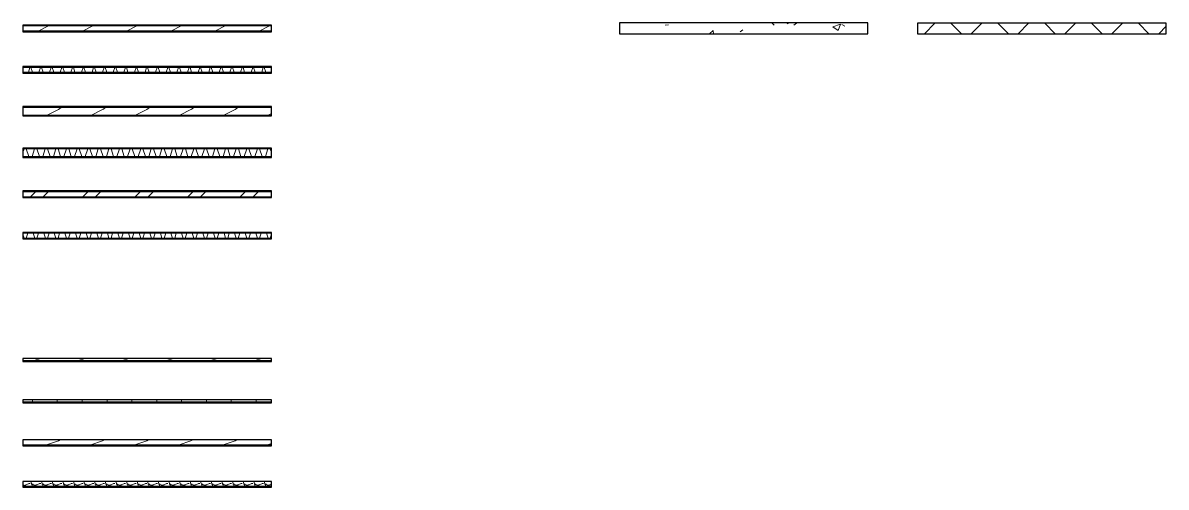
# Model space of a CAD drawing. Header units: inches. Extents: x -10205 to 13964, y -460 to 30702.
# Drawn here: x -2041 to -1213, y -155 to 181 of the extents above; entities that cross this region are included whole.
import ezdxf

# ---------------------------------------------------------------- set-up
doc = ezdxf.new("R2010")
doc.units = ezdxf.units.IN
doc.header["$MEASUREMENT"] = 0
for name, color, linetype, lineweight in [('0-1', 7, 'Continuous', 5), ('A-WALL-4', 53, 'Continuous', 9), ('A-WALL-PATT-1', 53, 'Continuous', 9), ('A-WALL-PATT-2', 254, 'Continuous', 9), ('I-WALL-1', 253, 'Continuous', 25), ('S-FNDN-2', 253, 'Continuous', 25)]:
    doc.layers.add(name, color=color, linetype=linetype, lineweight=lineweight)
pattern_1 = [(0, (0, 0), (61.44, 15.36), [2.534, -43.546, 2.534, -43.546, -245.76]), (0, (0, 0), (61.44, 15.36), [-92.16, 2.534, -89.626, 2.534, -43.546, -107.52]), (0, (0, 0), (61.44, 15.36), [-230.4, 2.534, -28.186, 2.534, -74.266]), (120, (23.04, 7.68), (-44.02215, 45.5286), [2.534, -43.546, 2.534, -43.546, -245.76]), (120, (23.04, 7.68), (-44.02215, 45.5286), [-92.16, 2.534, -89.626, 2.534, -43.546, -107.52]), (120, (23.04, 7.68), (-44.02215, 45.5286), [-230.4, 2.534, -28.186, 2.534, -74.266]), (240, (30.72, 38.4), (-17.41785, -60.8886), [2.534, -43.546, 2.534, -43.546, -245.76]), (240, (30.72, 38.4), (-17.41785, -60.8886), [-92.16, 2.534, -89.626, 2.534, -43.546, -107.52]), (240, (30.72, 38.4), (-17.41785, -60.8886), [-230.4, 2.534, -28.186, 2.534, -74.266])]
pattern_2 = [(216.87, (12.795, 31.987), (95.961286, 63.974971), [15.994, -143.942]), (206.565, (31.987, 22.391), (-31.98698, -31.98692), [35.763, -35.763]), (198.435, (31.987, 6.397), (-63.974746, -31.98713), [20.231, -80.922])]
pattern_3 = [(161.57, (0.96, 0.96), (-7.6802237, -0.0009796), [0, -54.643, 6.067, 0]), (18.43, (-0.96, 0.96), (-7.6802237, 0.0009796), [0, -54.643, 6.067, 0]), (108.43, (0.96, 0.96), (3.8382953, -19.2013653), [18.211, -42.499]), (71.57, (-0.96, 0.96), (3.8382953, 19.2013653), [18.211, -42.499])]

# ---------------------------------------------------------------- blocks, each defined once
blk = doc.blocks.new('1750 Ox - 2nd Phase_rvt-1-SITE PLAN - CAD FILE')
at = {"layer": 'A-WALL-PATT-1'}
h = blk.add_hatch(dxfattribs=at)
h.set_pattern_fill('FP_2', color=256, style=0, pattern_type=2)
h.set_pattern_definition(pattern_1)
h.paths.add_polyline_path([(-1860.95, 178.81), (-1860.95, 179.43), (-2040.95, 179.43), (-2040.95, 178.81)], flags=0)
h = blk.add_hatch(dxfattribs=at)
h.set_pattern_fill('FP_2', color=256, style=0, pattern_type=2)
h.set_pattern_definition(pattern_1)
h.paths.add_polyline_path([(-2040.95, 174.68), (-1860.95, 174.68), (-1860.95, 175.31), (-2040.95, 175.31)], flags=0)
h = blk.add_hatch(dxfattribs=at)
h.set_pattern_fill('FP_2', color=256, style=0, pattern_type=2)
h.set_pattern_definition(pattern_1)
h.paths.add_polyline_path([(-1860.95, 148.81), (-1860.95, 149.43), (-2040.95, 149.43), (-2040.95, 148.81)], flags=0)
h = blk.add_hatch(dxfattribs=at)
h.set_pattern_fill('FP_2', color=256, style=0, pattern_type=2)
h.set_pattern_definition(pattern_1)
h.paths.add_polyline_path([(-1860.95, 119.81), (-1860.95, 120.43), (-2040.95, 120.43), (-2040.95, 119.81)], flags=0)
h = blk.add_hatch(dxfattribs=at)
h.set_pattern_fill('FP_2', color=256, style=0, pattern_type=2)
h.set_pattern_definition(pattern_1)
h.paths.add_polyline_path([(-1860.95, 83.68), (-1860.95, 84.31), (-2040.95, 84.31), (-2040.95, 83.68)], flags=0)
h = blk.add_hatch(dxfattribs=at)
h.set_pattern_fill('FP_2', color=256, style=0, pattern_type=2)
h.set_pattern_definition(pattern_1)
h.paths.add_polyline_path([(-1860.95, 58.87), (-1860.95, 59.49), (-2040.95, 59.49), (-2040.95, 58.87)], flags=0)
h = blk.add_hatch(dxfattribs=at)
h.set_pattern_fill('FP_2', color=256, style=0, pattern_type=2)
h.set_pattern_definition(pattern_1)
h.paths.add_polyline_path([(-1860.95, -64.01), (-1860.95, -63.38), (-2040.95, -63.38), (-2040.95, -64.01)], flags=0)
h = blk.add_hatch(dxfattribs=at)
h.set_pattern_fill('FP_2', color=256, style=0, pattern_type=2)
h.set_pattern_definition(pattern_1)
h.paths.add_polyline_path([(-2040.95, -94.01), (-1860.95, -94.01), (-1860.95, -93.38), (-2040.95, -93.38)], flags=0)
h = blk.add_hatch(dxfattribs=at)
h.set_pattern_fill('FP_2', color=256, style=0, pattern_type=2)
h.set_pattern_definition(pattern_1)
h.paths.add_polyline_path([(-1860.95, -125.01), (-1860.95, -124.38), (-2040.95, -124.38), (-2040.95, -125.01)], flags=0)
h = blk.add_hatch(dxfattribs=at)
h.set_pattern_fill('FP_2', color=256, style=0, pattern_type=2)
h.set_pattern_definition(pattern_1)
h.paths.add_polyline_path([(-2040.95, -155.01), (-1860.95, -155.01), (-1860.95, -154.38), (-2040.95, -154.38)], flags=0)
at = {"layer": 'A-WALL-PATT-2'}
h = blk.add_hatch(dxfattribs=at)
h.set_pattern_fill('FP_4', color=256, style=0, pattern_type=2)
h.set_pattern_definition(pattern_2)
h.paths.add_polyline_path([(-1860.95, 175.31), (-1860.95, 178.81), (-2040.95, 178.81), (-2040.95, 175.31)], flags=0)
h = blk.add_hatch(dxfattribs=at)
h.set_pattern_fill('FP_7', color=256, style=0, pattern_type=2)
h.set_pattern_definition([(50, (0, 0), (55.0854, -4.8198), [5.76, -63.36]), (355, (0, 0), (-10.6557, 57.7685), [4.608, -50.688]), (100.451, (4.59, -0.4), (44.4295, 52.9487), [4.895, -53.848]), (46.184, (0, 15.36), (81.9644, -12.712), [8.64, -95.04]), (96.636, (6.83, 14.3), (71.7815, 74.8124), [7.343, -80.772]), (351.184, (0, 15.36), (71.782, 74.8124), [6.912, -76.032]), (21, (7.68, 11.52), (45.8421, -30.9215), [5.76, -63.36]), (326, (7.68, 11.52), (18.687, 55.6915), [4.608, -50.688]), (71.451, (11.5, 8.943), (64.5289, 24.7701), [4.895, -53.848]), (37.5, (0, 0), (0.9339, 25.56682), [2.534, -47.539, 2.534, -48.922, -50.88]), (37.5, (0, 0), (0.9339, 25.56682), [-101.53, 2.534, -48.346]), (7.5, (0, 0), (20.20404, 30.2913), [2.534, -26.803, 2.534, -46.387, -19.392]), (7.5, (0, 0), (20.20404, 30.2913), [-78.259, 2.534, -16.858]), (327.5, (-17.126, 0), (40.99778, -1.7324), [2.534, -16.666, 2.534, -57.37, -79.488]), (327.5, (-17.126, 0), (40.99778, -1.7324), [-79.104, 2.534, -76.954]), (317.5, (-24.806, 0), (44.7889, 7.6878), [2.534, -22.426, 2.534, -37.248, -56.448]), (317.5, (-24.806, 0), (44.7889, 7.6878), [-64.742, 2.534, -53.914])])
h.paths.add_polyline_path([(-1608.95, 173.06), (-1428.95, 173.06), (-1428.95, 181.06), (-1608.95, 181.06)], flags=0)
h = blk.add_hatch(dxfattribs=at)
h.set_pattern_fill('FP_8', color=256, style=0, pattern_type=2)
h.set_pattern_definition([(45, (0, 0), (-16.97056, 16.97056), []), (135, (0, 0), (-16.97056, -16.97056), [])])
h.paths.add_polyline_path([(-1212.95, 173.24), (-1212.95, 180.87), (-1392.95, 180.87), (-1392.95, 173.24)], flags=0)
h = blk.add_hatch(dxfattribs=at)
h.set_pattern_fill('FP_5', color=256, style=0, pattern_type=2)
h.set_pattern_definition(pattern_3)
h.paths.add_polyline_path([(-1860.95, 145.31), (-1860.95, 148.81), (-2040.95, 148.81), (-2040.95, 145.31)], flags=0)
h = blk.add_hatch(dxfattribs=at)
h.set_pattern_fill('FP_4', color=256, style=0, pattern_type=2)
h.set_pattern_definition(pattern_2)
h.paths.add_polyline_path([(-1860.95, 114.31), (-1860.95, 119.81), (-2040.95, 119.81), (-2040.95, 114.31)], flags=0)
h = blk.add_hatch(dxfattribs=at)
h.set_pattern_fill('FP_5', color=256, style=0, pattern_type=2)
h.set_pattern_definition(pattern_3)
h.paths.add_polyline_path([(-1860.95, 84.31), (-1860.95, 89.81), (-2040.95, 89.81), (-2040.95, 84.31)], flags=0)
h = blk.add_hatch(dxfattribs=at)
h.set_pattern_fill('FP_6', color=256, style=0, pattern_type=2)
h.set_pattern_definition([(45, (0, 0), (-19.00703, 19.00703), []), (45, (0, 28.8), (-19.00703, 19.00703), [])])
h.paths.add_polyline_path([(-1860.95, 55.24), (-1860.95, 58.87), (-2040.95, 58.87), (-2040.95, 55.24)], flags=0)
h = blk.add_hatch(dxfattribs=at)
h.set_pattern_fill('FP_5', color=256, style=0, pattern_type=2)
h.set_pattern_definition(pattern_3)
h.paths.add_polyline_path([(-1860.95, 25.31), (-1860.95, 28.81), (-2040.95, 28.81), (-2040.95, 25.31)], flags=0)
h = blk.add_hatch(dxfattribs=at)
h.set_pattern_fill('FP_2', color=256, style=0, pattern_type=2)
h.set_pattern_definition(pattern_1)
h.paths.add_polyline_path([(-1860.95, 24.68), (-1860.95, 25.31), (-2040.95, 25.31), (-2040.95, 24.68)], flags=0)
h = blk.add_hatch(dxfattribs=at)
h.set_pattern_fill('FP_4', color=256, style=0, pattern_type=2)
h.set_pattern_definition(pattern_2)
h.paths.add_polyline_path([(-1860.95, -63.38), (-1860.95, -61.88), (-2040.95, -61.88), (-2040.95, -63.38)], flags=0)
h = blk.add_hatch(dxfattribs=at)
h.set_pattern_fill('FP_9', color=256, style=0, pattern_type=2)
h.set_pattern_definition([(0, (0, 0), (0, 18), []), (90, (0, 0), (-18, 1e-15), [])])
h.paths.add_polyline_path([(-1860.95, -93.38), (-1860.95, -91.88), (-2040.95, -91.88), (-2040.95, -93.38)], flags=0)
h = blk.add_hatch(dxfattribs=at)
h.set_pattern_fill('FP_4', color=256, style=0, pattern_type=2)
h.set_pattern_definition(pattern_2)
h.paths.add_polyline_path([(-1860.95, -124.38), (-1860.95, -120.88), (-2040.95, -120.88), (-2040.95, -124.38)], flags=0)
h = blk.add_hatch(dxfattribs=at)
h.set_pattern_fill('FP_5', color=256, style=0, pattern_type=2)
h.set_pattern_definition(pattern_3)
h.paths.add_polyline_path([(-1860.95, -154.38), (-1860.95, -150.88), (-2040.95, -150.88), (-2040.95, -154.38)], flags=0)
at = {"layer": 'A-WALL-4'}
for p, q in [((-1860.95, 178.81), (-2040.95, 178.81)), ((-1860.95, 175.31), (-2040.95, 175.31)), ((-1860.95, 148.81), (-2040.95, 148.81)), ((-1860.95, 145.31), (-2040.95, 145.31)), ((-1860.95, 119.81), (-2040.95, 119.81)), ((-1860.95, 114.31), (-2040.95, 114.31)), ((-1860.95, 89.81), (-2040.95, 89.81)), ((-1860.95, 84.31), (-2040.95, 84.31)), ((-1860.95, 58.87), (-2040.95, 58.87)), ((-1860.95, 55.24), (-2040.95, 55.24)), ((-1860.95, 28.81), (-2040.95, 28.81)), ((-1860.95, 25.31), (-2040.95, 25.31)), ((-1860.95, -63.38), (-2040.95, -63.38)), ((-1860.95, -93.38), (-2040.95, -93.38)), ((-1860.95, -124.38), (-2040.95, -124.38)), ((-1860.95, -154.38), (-2040.95, -154.38))]:
    blk.add_line(p, q, dxfattribs=at)
at = {"layer": 'I-WALL-1'}
for p, q in [((-1860.95, 179.43), (-2040.95, 179.43)), ((-2040.95, 179.43), (-2040.95, 174.68)), ((-2040.95, 174.68), (-1860.95, 174.68)), ((-1860.95, 174.68), (-1860.95, 179.43)), ((-1860.95, 149.43), (-2040.95, 149.43)), ((-2040.95, 149.43), (-2040.95, 144.68)), ((-1860.95, 144.68), (-1860.95, 149.43)), ((-2040.95, 144.68), (-1860.95, 144.68)), ((-1860.95, 120.43), (-2040.95, 120.43)), ((-2040.95, 120.43), (-2040.95, 113.68)), ((-1860.95, 113.68), (-1860.95, 120.43)), ((-2040.95, 113.68), (-1860.95, 113.68)), ((-1860.95, 90.43), (-2040.95, 90.43)), ((-2040.95, 90.43), (-2040.95, 83.68)), ((-2040.95, 83.68), (-1860.95, 83.68)), ((-1860.95, 83.68), (-1860.95, 90.43)), ((-1860.95, 59.49), (-2040.95, 59.49)), ((-2040.95, 59.49), (-2040.95, 54.62)), ((-1860.95, 54.62), (-1860.95, 59.49)), ((-2040.95, 54.62), (-1860.95, 54.62)), ((-1860.95, 29.43), (-2040.95, 29.43)), ((-2040.95, 29.43), (-2040.95, 24.68)), ((-1860.95, 24.68), (-1860.95, 29.43)), ((-2040.95, 24.68), (-1860.95, 24.68)), ((-1860.95, -61.88), (-2040.95, -61.88)), ((-2040.95, -61.88), (-2040.95, -64.01)), ((-2040.95, -64.01), (-1860.95, -64.01)), ((-1860.95, -64.01), (-1860.95, -61.88)), ((-1860.95, -91.88), (-2040.95, -91.88)), ((-2040.95, -91.88), (-2040.95, -94.01)), ((-2040.95, -94.01), (-1860.95, -94.01)), ((-1860.95, -94.01), (-1860.95, -91.88)), ((-1860.95, -120.88), (-2040.95, -120.88)), ((-2040.95, -120.88), (-2040.95, -125.01)), ((-1860.95, -125.01), (-1860.95, -120.88)), ((-2040.95, -125.01), (-1860.95, -125.01)), ((-1860.95, -150.88), (-2040.95, -150.88)), ((-2040.95, -150.88), (-2040.95, -155.01)), ((-2040.95, -155.01), (-1860.95, -155.01)), ((-1860.95, -155.01), (-1860.95, -150.88))]:
    blk.add_line(p, q, dxfattribs=at)
at = {"layer": 'S-FNDN-2'}
for p, q in [((-1428.95, 181.06), (-1608.95, 181.06)), ((-1608.95, 181.06), (-1608.95, 173.06)), ((-1428.95, 173.06), (-1428.95, 181.06)), ((-1212.95, 180.87), (-1392.95, 180.87)), ((-1392.95, 180.87), (-1392.95, 173.24)), ((-1212.95, 173.24), (-1212.95, 180.87)), ((-1608.95, 173.06), (-1428.95, 173.06)), ((-1392.95, 173.24), (-1212.95, 173.24))]:
    blk.add_line(p, q, dxfattribs=at)

msp = doc.modelspace()

# ---------------------------------------------------------------- block references
at = {"layer": '0-1'}
msp.add_blockref('1750 Ox - 2nd Phase_rvt-1-SITE PLAN - CAD FILE', (0, 0), dxfattribs=at)

doc.saveas('drawing.dxf')
